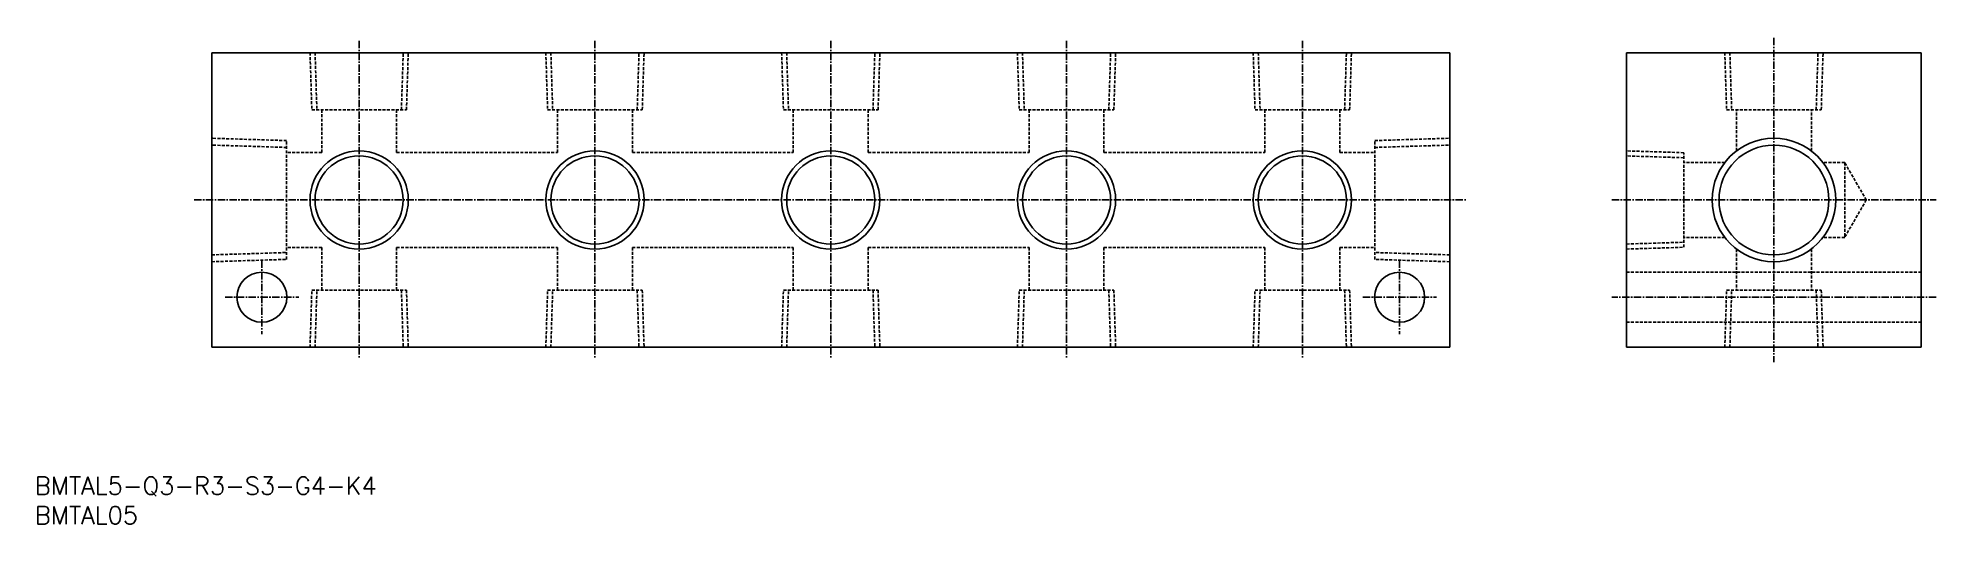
# Model space of a CAD drawing. Extents: x 1 to 323, y 0 to 82.
import ezdxf

# ---------------------------------------------------------------- set-up
doc = ezdxf.new("R2010")
doc.units = 0
doc.linetypes.add('CENTER', pattern=[2, 1.25, -0.25, 0.25, -0.25])
doc.linetypes.add('DASHED', pattern=[0.75, 0.5, -0.25])
doc.layers.get('0').update_dxf_attribs({"linetype": 'CONTINUOUS'})
doc.layers.add('CENTER', color=1, linetype='CENTER')
doc.styles.get("Standard").update_dxf_attribs({"font": 'txt.shx'})

# ---------------------------------------------------------------- blocks, each defined once
blk = doc.blocks.new('*U23')
at = {"color": 7, "linetype": 'CONTINUOUS'}
blk.add_text('BMTAL05', height=3, dxfattribs=at).set_placement((0, 0))
blk = doc.blocks.new('*U24')
at = {"color": 7, "linetype": 'CONTINUOUS'}
blk.add_text('BMTAL5-Q3-R3-S3-G4-K4', height=3, dxfattribs=at).set_placement((0, 5))

msp = doc.modelspace()

# ---------------------------------------------------------------- linework, layer by layer
at = {"color": 7, "linetype": 'CONTINUOUS'}
for p, q in [((30, 80), (240, 80)), ((30, 80), (30, 30)), ((240, 80), (240, 30)), ((270, 80), (270, 30)), ((270, 80), (320, 80)), ((320, 80), (320, 30)), ((240, 30), (30, 30)), ((320, 30), (270, 30))]:
    msp.add_line(p, q, dxfattribs=at)
at = {"color": 3, "linetype": 'DASHED'}
for p, q in [((46.669, 80), (46.972125, 70.3)), ((47.525, 80), (47.828125, 70.3)), ((62.171875, 70.3), (62.475, 80)), ((63.027875, 70.3), (63.331, 80)), ((86.669, 80), (86.972125, 70.3)), ((87.525, 80), (87.828125, 70.3)), ((102.171875, 70.3), (102.475, 80)), ((103.027875, 70.3), (103.331, 80)), ((126.669, 80), (126.972125, 70.3)), ((127.525, 80), (127.828125, 70.3)), ((142.171875, 70.3), (142.475, 80)), ((143.027875, 70.3), (143.331, 80)), ((166.669, 80), (166.972125, 70.3)), ((167.525, 80), (167.828125, 70.3)), ((182.171875, 70.3), (182.475, 80)), ((183.027875, 70.3), (183.331, 80)), ((206.669, 80), (206.972125, 70.3)), ((207.525, 80), (207.828125, 70.3)), ((222.171875, 70.3), (222.475, 80)), ((223.027875, 70.3), (223.331, 80)), ((286.669, 80), (286.972125, 70.3)), ((287.525, 80), (287.828125, 70.3)), ((302.171875, 70.3), (302.475, 80)), ((303.027875, 70.3), (303.331, 80)), ((46.972125, 70.3), (63.027875, 70.3)), ((48.65, 63.05), (48.65, 70.3)), ((61.35, 63.05), (61.35, 70.3)), ((86.972125, 70.3), (103.027875, 70.3)), ((88.65, 63.05), (88.65, 70.3)), ((101.35, 63.05), (101.35, 70.3)), ((126.972125, 70.3), (143.027875, 70.3)), ((128.65, 63.05), (128.65, 70.3)), ((141.35, 63.05), (141.35, 70.3)), ((166.972125, 70.3), (183.027875, 70.3)), ((168.65, 63.05), (168.65, 70.3)), ((181.35, 63.05), (181.35, 70.3)), ((206.972125, 70.3), (223.027875, 70.3)), ((208.65, 63.05), (208.65, 70.3)), ((221.35, 63.05), (221.35, 70.3)), ((286.972125, 70.3), (303.027875, 70.3)), ((288.65, 63.333997), (288.65, 70.3)), ((301.35, 63.333997), (301.35, 70.3)), ((42.7, 65.080625), (30, 65.4775)), ((42.7, 44.919375), (42.7, 65.080625)), ((227.3, 65.080625), (240, 65.4775)), ((227.3, 44.919375), (227.3, 65.080625)), ((42.7, 63.918625), (30, 64.3155)), ((48.65, 63.05), (42.7, 63.05)), ((61.35, 63.05), (88.65, 63.05)), ((101.35, 63.05), (128.65, 63.05)), ((141.35, 63.05), (168.65, 63.05)), ((181.35, 63.05), (208.65, 63.05)), ((221.35, 63.05), (227.3, 63.05)), ((227.3, 63.918625), (240, 64.3155)), ((279.7, 63.027875), (270, 63.331)), ((279.7, 62.171875), (270, 62.475)), ((279.7, 46.972125), (279.7, 63.027875)), ((286.666003, 61.35), (279.7, 61.35)), ((307, 61.35), (303.333997, 61.35)), ((307, 61.35), (307, 48.65)), ((310.666174, 55), (307, 61.35)), ((310.666174, 55), (307, 48.65)), ((286.666003, 48.65), (279.7, 48.65)), ((307, 48.65), (303.333997, 48.65)), ((30, 45.6845), (42.7, 46.081375)), ((48.65, 46.95), (42.7, 46.95)), ((48.65, 46.95), (48.65, 39.7)), ((61.35, 46.95), (61.35, 39.7)), ((61.35, 46.95), (88.65, 46.95)), ((88.65, 46.95), (88.65, 39.7)), ((101.35, 46.95), (101.35, 39.7)), ((101.35, 46.95), (128.65, 46.95)), ((128.65, 46.95), (128.65, 39.7)), ((141.35, 46.95), (141.35, 39.7)), ((141.35, 46.95), (168.65, 46.95)), ((168.65, 46.95), (168.65, 39.7)), ((181.35, 46.95), (181.35, 39.7)), ((181.35, 46.95), (208.65, 46.95)), ((208.65, 46.95), (208.65, 39.7)), ((221.35, 46.95), (221.35, 39.7)), ((221.35, 46.95), (227.3, 46.95)), ((240, 45.6845), (227.3, 46.081375)), ((270, 47.525), (279.7, 47.828125)), ((270, 46.669), (279.7, 46.972125)), ((288.65, 46.666003), (288.65, 39.7)), ((301.35, 46.666003), (301.35, 39.7)), ((30, 44.5225), (42.7, 44.919375)), ((240, 44.5225), (227.3, 44.919375)), ((320, 42.75), (270, 42.75)), ((46.669, 30), (46.972125, 39.7)), ((46.972125, 39.7), (63.027875, 39.7)), ((47.525, 30), (47.828125, 39.7)), ((62.171875, 39.7), (62.475, 30)), ((63.027875, 39.7), (63.331, 30)), ((86.669, 30), (86.972125, 39.7)), ((86.972125, 39.7), (103.027875, 39.7)), ((87.525, 30), (87.828125, 39.7)), ((102.171875, 39.7), (102.475, 30)), ((103.027875, 39.7), (103.331, 30)), ((126.669, 30), (126.972125, 39.7)), ((126.972125, 39.7), (143.027875, 39.7)), ((127.525, 30), (127.828125, 39.7)), ((142.171875, 39.7), (142.475, 30)), ((143.027875, 39.7), (143.331, 30)), ((166.669, 30), (166.972125, 39.7)), ((166.972125, 39.7), (183.027875, 39.7)), ((167.525, 30), (167.828125, 39.7)), ((182.171875, 39.7), (182.475, 30)), ((183.027875, 39.7), (183.331, 30)), ((206.669, 30), (206.972125, 39.7)), ((206.972125, 39.7), (223.027875, 39.7)), ((207.525, 30), (207.828125, 39.7)), ((222.171875, 39.7), (222.475, 30)), ((223.027875, 39.7), (223.331, 30)), ((286.669, 30), (286.972125, 39.7)), ((286.972125, 39.7), (303.027875, 39.7)), ((287.525, 30), (287.828125, 39.7)), ((302.171875, 39.7), (302.475, 30)), ((303.027875, 39.7), (303.331, 30)), ((320, 34.25), (270, 34.25))]:
    msp.add_line(p, q, dxfattribs=at)
at = {"color": 3, "linetype": 'CONTINUOUS'}
for centre, radius in [((295, 55), 10.4775), ((55, 55), 8.331), ((95, 55), 8.331), ((135, 55), 8.331), ((175, 55), 8.331), ((215, 55), 8.331)]:
    msp.add_circle(centre, radius, dxfattribs=at)
at = {"color": 7, "linetype": 'CONTINUOUS'}
for centre, radius in [((55, 55), 7.475), ((95, 55), 7.475), ((135, 55), 7.475), ((175, 55), 7.475), ((215, 55), 7.475), ((295, 55), 9.3155), ((38.5, 38.5), 4.25), ((231.5, 38.5), 4.25)]:
    msp.add_circle(centre, radius, dxfattribs=at)
at = {"layer": 'CENTER', "color": 1, "linetype": 'CENTER'}
for p, q in [((55, 82), (55, 28)), ((95, 82), (95, 28)), ((135, 82), (135, 28)), ((175, 82), (175, 28)), ((215, 82), (215, 28)), ((295, 82.5), (295, 27.5)), ((27, 55), (243, 55)), ((267.5, 55), (322.5, 55)), ((38.5, 44.75), (38.5, 32.25)), ((231.5, 44.75), (231.5, 32.25)), ((32.25, 38.5), (44.75, 38.5)), ((225.25, 38.5), (237.75, 38.5)), ((322.5, 38.5), (267.5, 38.5))]:
    msp.add_line(p, q, dxfattribs=at)

# ---------------------------------------------------------------- block references
at = {"color": 7, "linetype": 'CONTINUOUS'}
for name in ['*U24', '*U23']:
    msp.add_blockref(name, (0, 0), dxfattribs=at)

doc.saveas('drawing.dxf')
